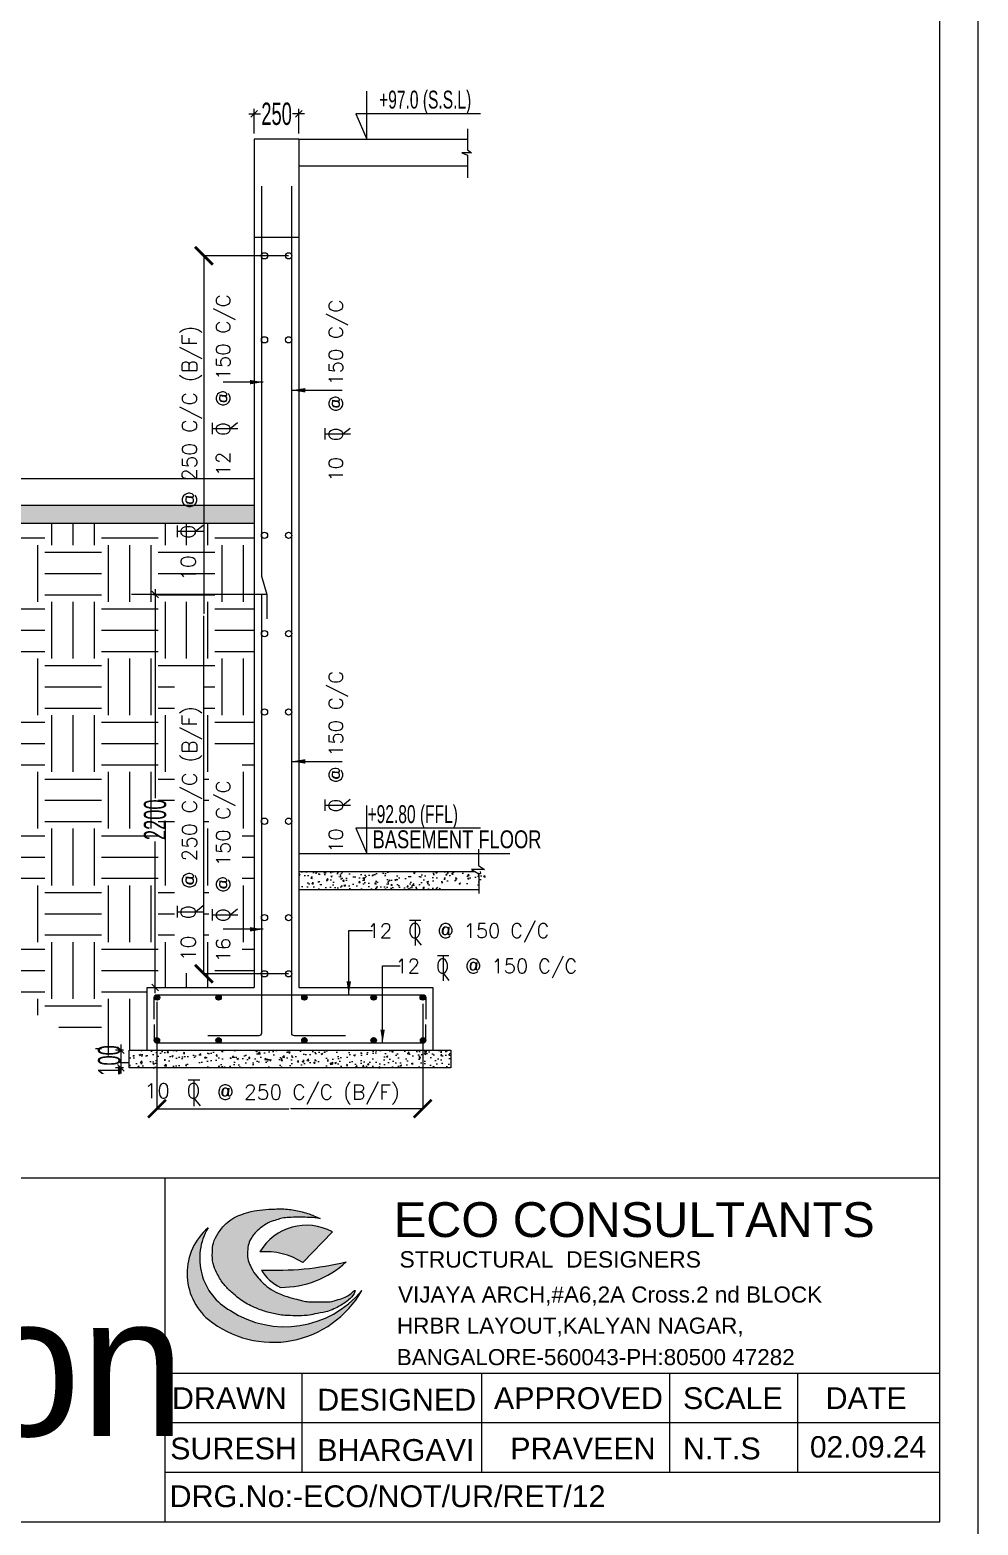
# Model space of a CAD drawing. Extents: x 1878645 to 3043969, y -1160829 to -603973.
# Drawn here: x 2226725 to 2232034, y -745761 to -737390 of the extents above; entities that cross this region are included whole.
import ezdxf
from ezdxf.enums import TextEntityAlignment as Align

# ---------------------------------------------------------------- set-up
doc = ezdxf.new("R2010")
doc.units = 0
doc.header["$LTSCALE"] = 100
doc.header["$PDMODE"] = 66
doc.linetypes.add('CONTINOUS', pattern=[0])
doc.linetypes.add('CONTINULUS', pattern=[0])
doc.layers.get('Defpoints').update_dxf_attribs({"lineweight": 0})
for name, color, linetype in [('A-ANNO-TEXT', 8, 'Continuous'), ('C-HAT', 8, 'Continuous'), ('C-HATCH', 14, 'Continuous'), ('C-REINF-DOT', 2, 'Continuous'), ('C-RETAINING WALL DETAILS', 4, 'Continuous'), ('C-T6-T7- PCC HATCH', 8, 'CONTINOUS'), ('CDIM', 3, 'Continuous'), ('Dim', 3, 'Continuous'), ('REINF', 5, 'Continuous'), ('S-DIM', 9, 'Continuous'), ('S-LEVEL MARK', 4, 'Continuous'), ('S-SEC', 4, 'Continuous'), ('S-SUNK-HAT', 14, 'Continuous')]:
    doc.layers.add(name, color=color, linetype=linetype)
doc.layers.add('STR-DIM', color=1, linetype='CONTINOUS', lineweight=5)
doc.styles.add('ARIAL', font='arial.ttf')
doc.styles.add('ROMANS', font='simplex.shx', dxfattribs={"width": 0.75})
doc.styles.add('SOBHA', font='swisscl.ttf')
doc.styles.add('sobha.sed', font='swisscl.ttf', dxfattribs={"width": 0.8})
doc.styles.get("Standard").update_dxf_attribs({"font": 'verdana.ttf'})
doc.dimstyles.new('mm ond feet with line', dxfattribs={"dimtxt": 200, "dimasz": 100, "dimexe": 0.18, "dimexo": 0.0625, "dimgap": 0.09, "dimtad": 0, "dimdec": 0, "dimzin": 0, "dimdsep": 46, "dimtxsty": 'Standard', "dimblk": 'ARCHTICK', "dimcen": 0, "dimclrd": 8, "dimclre": 8, "dimclrt": 7, "dimadec": 0, "dimazin": 0, "dimtfac": 1, "dimtdec": 0, "dimtofl": 0, "dimtmove": 0, "dimatfit": 3, "dimfxl": 1, "dimtolj": 1, "dimtzin": 0, "dimarcsym": 0})
doc.dimstyles.new('S-25 MM', dxfattribs={"dimscale": 25, "dimtxt": 2.5, "dimasz": 1.5, "dimexe": 1.15, "dimexo": 1.25, "dimgap": 0.1, "dimtad": 0, "dimdec": 0, "dimrnd": 0.0005, "dimzin": 0, "dimdsep": 46, "dimtxsty": 'sobha.sed', "dimblk": 'OBLIQUE', "dimcen": 0.09, "dimdle": 1.25, "dimclrd": 8, "dimclre": 8, "dimclrt": 6, "dimadec": 0, "dimazin": 0, "dimtfac": 1, "dimtdec": 0, "dimtofl": 0, "dimtmove": 1, "dimatfit": 3, "dimfxl": 1, "dimtolj": 1, "dimtzin": 0, "dimlwd": -1, "dimlwe": -1, "dimarcsym": 0})

# ---------------------------------------------------------------- blocks, each defined once
blk = doc.blocks.new('A$C03881B15')
h = blk.add_hatch(color=86)
edge = h.paths.add_edge_path()
edge.add_spline(control_points=[(80.13, 74.41), (78.85, 75), (76.69, 76), (73.1, 77.43), (68.18, 78.81), (61.26, 80.31), (50.9, 80.22), (41.22, 79.59), (33.08, 77.17), (27.87, 74.93), (22.82, 71.27), (18.86, 65.95), (15.44, 60.15), (15.18, 53.72), (15.1, 47.58), (18.03, 41.39), (21.16, 35.51), (26.32, 30.5), (31.99, 25.53), (38.13, 21.89), (44.74, 19.25), (51.16, 17.26), (58.33, 16.06), (65.45, 16.02), (71.55, 15.89), (77.51, 17.26), (84.07, 18.16), (90.9, 20.98), (96.88, 25.11), (99.82, 27.85), (101.76, 32.3), (97.95, 28.47), (95.29, 27.07), (90.7, 25.57), (85.71, 24), (79.61, 24.63), (74.11, 24.11), (69.12, 25.03), (64.34, 26.36), (59.38, 27.61), (54.15, 29.86), (48.99, 32.35), (44.79, 36.67), (40.7, 40.84), (38.23, 45.5), (36.25, 50.18), (36.39, 54.8), (36.72, 59.25), (38.65, 62.9), (40.96, 66.04), (44.55, 69.15), (48.83, 72.15), (53.58, 73.58), (57.36, 74.9), (61.86, 75.08), (66.86, 75.47), (72.1, 75.08), (76.47, 75.16), (79.05, 74.63), (80.13, 74.41)], knot_values=[0, 0, 0, 0, 4.246861, 7.151323, 11.574121, 19.568641, 28.284106, 42.532398, 48.483783, 53.661456, 59.51565, 66.913681, 73.498071, 79.210966, 85.953473, 91.616477, 99.444488, 105.843059, 113.009162, 122.067605, 127.0701, 134.32743, 142.216889, 148.745282, 155.694438, 160.400867, 167.046747, 175.449227, 182.569509, 187.795037, 189.591977, 192.748202, 196.718591, 201.178225, 206.385034, 212.489071, 219.22456, 222.909441, 227.611665, 234.117384, 238.200733, 244.721149, 251.073285, 256.13887, 262.138806, 266.82668, 271.11882, 275.84401, 280.031219, 283.282413, 287.51717, 294.218602, 298.74557, 302.327722, 306.174014, 312.165346, 317.363286, 321.907225, 325.229978, 325.229978, 325.229978, 325.229978], degree=3, periodic=0)
for points in [[(12.6, 68.89, 0.461258), (12.85, 13.7, 0.462447), (105.12, 31.11, -0.379805), (26.12, 19.06, -0.421297)], [(87.5, 66.42, 0.406571), (43.8, 54.37, -0.163156), (69.65, 47.96)], [(95.68, 48.32, -0.068364), (44.78, 43.49, 0.15409), (56.2, 33.05, 0.189191)]]:
    blk.add_hatch(color=8).paths.add_polyline_path(points)
at = {"color": 8}
blk.add_line((69.65, 47.96), (87.5, 66.42), dxfattribs=at)
for centre, radius, start, end in [((36.28, 41.4), 36.28, 130.73376, 229.78127), ((43.68, 50.57), 36.08, 149.48206, 240.8643), ((71.84, 37.97), 32.48, 61.17081, 149.67179), ((47.18, 12.61), 41.89, 57.55821, 94.62417), ((52.66, 231.17), 187.84, 267.5961, 283.23961), ((56.49, 90.98), 57.93, 269.72004, 312.57295), ((67.03, 56.37), 25.71, 210.05787, 245.09714), ((51.59, 61.61), 61.61, 231.04983, 330.32193), ((58.83, 69.58), 60.19, 237.0781, 320.26627)]:
    blk.add_arc(centre, radius, start, end, dxfattribs=at)
at = {"color": 86}
blk.add_spline([(80.13, 74.41), (76.26, 76.15), (73.56, 77.2), (69.31, 78.46), (61.47, 79.98), (52.75, 80.18), (38.58, 78.67), (32.88, 76.98), (28.15, 74.86), (23.43, 71.4), (18.8, 65.63), (15.85, 59.74), (15.22, 54.07), (15.64, 47.34), (17.75, 42.08), (21.75, 35.35), (26.17, 30.72), (31.64, 26.1), (39.43, 21.47), (44.06, 19.58), (51, 17.47), (58.79, 16.21), (65.32, 16), (72.26, 16.21), (76.89, 17.05), (83.42, 18.32), (91.21, 21.47), (97.1, 25.47), (100.47, 29.46), (101.1, 31.14), (98.57, 29.25), (95.2, 27.15), (90.99, 25.68), (85.94, 24.41), (79.84, 24.41), (73.1, 24.41), (69.47, 25.01), (64.91, 26.18), (58.67, 28), (54.89, 29.57), (49.17, 32.69), (44.48, 36.98), (41.1, 40.75), (38.11, 45.95), (36.55, 50.37), (36.42, 54.66), (37.07, 59.34), (38.89, 63.11), (40.84, 65.71), (43.96, 68.57), (49.61, 72.18), (53.87, 73.7), (57.31, 74.7), (61.14, 75.07), (67.13, 75.33), (72.32, 75.15), (76.86, 74.98), (80.13, 74.41)], degree=3, dxfattribs=at)
blk = doc.blocks.new('_OBLIQUE')
at = {"color": 0, "linetype": 'ByBlock'}
blk.add_line((-0.5, -0.5), (0.5, 0.5), dxfattribs=at)
blk = doc.blocks.new('*D836')
at = {"layer": 'Defpoints', "color": 0, "transparency": 16777216}
for p in [(2227281.3, -743101.9), (2227233.6, -743201.9), (2227281.3, -743201.9)]:
    blk.add_point(p, dxfattribs=at)
at = {"layer": 'Dim', "color": 8, "transparency": 16777216}
for p, q in [((2227250.1, -743101.9), (2227204.9, -743101.9)), ((2227233.6, -743070.6), (2227233.6, -743233.1)), ((2227250.1, -743201.9), (2227204.9, -743201.9))]:
    blk.add_line(p, q, dxfattribs=at)
at = {"layer": 'Dim', "color": 8, "transparency": 16777216, "xscale": 37.5, "yscale": 37.5, "zscale": 37.5}
for p, rotation in [((2227233.6, -743101.9), 90), ((2227233.6, -743201.9), 270)]:
    blk.add_blockref('_OBLIQUE', p, dxfattribs=dict(at, rotation=rotation))
at = {"layer": 'Dim', "color": 6, "transparency": 16777216, "insert": (2227169.9, -743159.8), "char_height": 125, "attachment_point": 5, "rotation": 90, "style": 'sobha.sed'}
blk.add_mtext('\\A1;100', dxfattribs=at)
blk = doc.blocks.new('*D837')
at = {"layer": 'Defpoints', "color": 0, "transparency": 16777216}
for p in [(2227981.3, -737860.8), (2227981.3, -738001.9), (2228231.3, -738001.9)]:
    blk.add_point(p, dxfattribs=at)
at = {"layer": 'Dim', "color": 8, "transparency": 16777216}
for p, q in [((2227981.3, -737970.6), (2227981.3, -737832)), ((2228231.3, -737970.6), (2228231.3, -737832)), ((2227950.1, -737860.8), (2228016.5, -737860.8)), ((2228262.6, -737860.8), (2228196.1, -737860.8))]:
    blk.add_line(p, q, dxfattribs=at)
at = {"layer": 'Dim', "color": 8, "transparency": 16777216, "xscale": 37.5, "yscale": 37.5, "zscale": 37.5, "rotation": 180}
blk.add_blockref('_OBLIQUE', (2227981.3, -737860.8), dxfattribs=at)
at = {"layer": 'Dim', "color": 8, "transparency": 16777216, "xscale": 37.5, "yscale": 37.5, "zscale": 37.5}
blk.add_blockref('_OBLIQUE', (2228231.3, -737860.8), dxfattribs=at)
at = {"layer": 'Dim', "color": 6, "transparency": 16777216, "insert": (2228106.3, -737860.8), "char_height": 125, "attachment_point": 5, "style": 'sobha.sed'}
blk.add_mtext('\\A1;250', dxfattribs=at)
blk = doc.blocks.new('_ARCHTICK')
at = {"color": 0, "linetype": 'ByBlock', "const_width": 0.15}
blk.add_lwpolyline([(-0.5, -0.5), (0.5, 0.5)], dxfattribs=at)
blk = doc.blocks.new('*D838')
at = {"layer": 'Defpoints', "color": 0, "ltscale": 0.001, "transparency": 16777216}
for p in [(2227436.3, -742832.1), (2228924.6, -742843.6), (2228924.6, -743429.8)]:
    blk.add_point(p, dxfattribs=at)
at = {"layer": 'Dim', "color": 8, "lineweight": -2, "ltscale": 0.001, "transparency": 16777216}
for p, q in [((2227436.3, -742832.2), (2227436.3, -743429.9)), ((2228924.6, -742843.7), (2228924.6, -743429.9)), ((2227436.3, -743429.8), (2228174.3, -743429.8)), ((2228924.6, -743429.8), (2228186.7, -743429.8))]:
    blk.add_line(p, q, dxfattribs=at)
at = {"layer": 'Dim', "color": 8, "lineweight": -2, "ltscale": 0.001, "transparency": 16777216, "xscale": 100, "yscale": 100, "zscale": 100, "rotation": 180}
blk.add_blockref('_ARCHTICK', (2227436.3, -743429.8), dxfattribs=at)
at = {"layer": 'Dim', "color": 8, "lineweight": -2, "ltscale": 0.001, "transparency": 16777216, "xscale": 100, "yscale": 100, "zscale": 100}
blk.add_blockref('_ARCHTICK', (2228924.6, -743429.8), dxfattribs=at)
at = {"layer": 'Dim', "color": 7, "ltscale": 0.001, "transparency": 16777216, "insert": (2228180.5, -743429.8), "char_height": 5, "attachment_point": 5}
blk.add_mtext('\\A1;744', dxfattribs=at)
blk = doc.blocks.new('TOR')
at = {"color": 2}
for p, q in [((-1.08, 3.13), (0.9, 3.13)), ((-0.09, 3.13), (-0.09, -1.3)), ((-0.09, 0.04), (0.95, -1.24))]:
    blk.add_line(p, q, dxfattribs=at)
at = {"color": 2, "style": 'ROMANS'}
blk.add_text('O', height=2.5, dxfattribs=at).set_placement((-1.35, 0.04))
blk.add_attdef('TOR', text='', height=2.5, dxfattribs=at).set_placement((-4.14, 0.04), align=Align.RIGHT)
blk.add_attdef('DIST', (3.77, 0.04), '', height=2.5, dxfattribs=at)
blk = doc.blocks.new('*D839')
at = {"layer": 'Defpoints', "color": 0, "transparency": 16777216}
for p in [(2227381.3, -740551.9), (2227426.4, -740551.9), (2227381.3, -742751.9)]:
    blk.add_point(p, dxfattribs=at)
at = {"layer": 'Dim', "color": 8, "transparency": 16777216}
for p, q in [((2227426.4, -740520.6), (2227426.4, -741691.3)), ((2227412.6, -740551.9), (2227455.2, -740551.9)), ((2227426.4, -742783.1), (2227426.4, -741933.6)), ((2227412.6, -742751.9), (2227455.2, -742751.9))]:
    blk.add_line(p, q, dxfattribs=at)
at = {"layer": 'Dim', "color": 8, "transparency": 16777216, "xscale": 37.5, "yscale": 37.5, "zscale": 37.5}
for p, rotation in [((2227426.4, -740551.9), 90), ((2227426.4, -742751.9), 270)]:
    blk.add_blockref('_OBLIQUE', p, dxfattribs=dict(at, rotation=rotation))
at = {"layer": 'Dim', "color": 6, "transparency": 16777216, "insert": (2227426.4, -741812.5), "char_height": 125, "attachment_point": 5, "rotation": 90, "style": 'sobha.sed'}
blk.add_mtext('\\A1;2200', dxfattribs=at)
blk = doc.blocks.new('*D840')
at = {"layer": 'Defpoints', "color": 0, "ltscale": 0.001, "transparency": 16777216}
for p in [(2227699.6, -738655.3), (2228173.8, -738655.3), (2228173.8, -742674.7)]:
    blk.add_point(p, dxfattribs=at)
at = {"layer": 'Dim', "color": 8, "lineweight": -2, "ltscale": 0.001, "transparency": 16777216}
for p, q in [((2228173.8, -738655.3), (2227699.4, -738655.3)), ((2227699.6, -738655.3), (2227699.6, -740656.7)), ((2227699.6, -742674.7), (2227699.6, -740673.4)), ((2228173.8, -742674.7), (2227699.4, -742674.7))]:
    blk.add_line(p, q, dxfattribs=at)
at = {"layer": 'Dim', "color": 8, "lineweight": -2, "ltscale": 0.001, "transparency": 16777216, "xscale": 100, "yscale": 100, "zscale": 100}
for p, rotation in [((2227699.6, -738655.3), 90), ((2227699.6, -742674.7), 270)]:
    blk.add_blockref('_ARCHTICK', p, dxfattribs=dict(at, rotation=rotation))
at = {"layer": 'Dim', "color": 7, "ltscale": 0.001, "transparency": 16777216, "insert": (2227699.6, -740665), "char_height": 5, "attachment_point": 5, "rotation": 90}
blk.add_mtext('\\A1;2010', dxfattribs=at)

msp = doc.modelspace()

# ---------------------------------------------------------------- hatches: boundary and pattern name
at = {"layer": 'C-HAT'}
h = msp.add_hatch(dxfattribs=at)
h.set_pattern_fill('AR-CONC', color=256, scale=0.5, angle=0.842058985)
h.set_pattern_definition([(50.84206, (1939714.84, -668872.04), (91.199619, -6.629973), [9.525, -104.775]), (355.84206, (1939714.84, -668872.04), (-19.02371, 95.259134), [7.62, -83.820292]), (101.293504, (1939722.44, -668872.59), (72.17591, 88.629157), [8.095004, -89.045122]), (47.02626, (1939714.47, -668846.64), (135.833814, -19.02698), [14.2875, -157.1625]), (97.477617, (1939725.79, -668848.23), (116.87114, 125.44417), [12.14251, -133.567804]), (352.02621, (1939714.47, -668846.64), (116.87114, 125.44417), [11.429984, -125.729866]), (21.84206, (1939727.26, -668852.806), (76.550462, -50.013001), [9.525, -104.775]), (326.84206, (1939727.26, -668852.81), (29.544248, 92.538164), [7.62, -83.82]), (72.293504, (1939733.64, -668856.97), (106.09471, 42.525163), [8.095004, -89.04497]), (38.342059, (1939714.84, -668872.04), (0.922817, 42.295649), [0, -82.804, 0, -85.09, 0, -84.1375]), (8.342059, (1939714.84, -668872.04), (32.670088, 50.5758746), [0, -48.514, 0, -80.899, 0, -32.0675]), (328.342059, (1939686.52, -668872.457), (67.8300714, -1.8677313), [0, -31.75, 0, -99.06, 0, -131.445]), (318.34206, (1939673.82, -668872.643), (73.869756, 13.800339), [0, -41.275, 0, -65.786, 0, -93.345])])
h.paths.add_polyline_path([(2227281.31749, -743101.85561), (2227281.31749, -743201.85561), (2229081.31749, -743201.85561), (2229081.31749, -743101.85561)])
at = {"layer": 'C-HATCH', "linetype": 'ByBlock'}
h = msp.add_hatch(dxfattribs=at)
h.set_pattern_fill('AR-CONC', color=8, scale=12.5)
h.set_pattern_definition([(50, (-14300807.36, 19755707.81), (89.65752283, -7.84401687), [9.375, -103.125]), (355, (-14300807.36, 19755707.81), (-17.3439167, 94.0240167), [7.5, -82.5]), (100.45144446, (-14300799.89, 19755707.15), (72.31360584, 86.17999887), [7.967524, -87.642764]), (46.1842, (-14300807.36, 19755732.81), (133.40516633, -20.6899101), [14.0625, -154.6875]), (96.6356355, (-14300796.25, 19755731.08), (116.8327432, 121.7648251), [11.95129275, -131.46422]), (351.184164, (-14300807.36, 19755732.8), (116.8327431, 121.764825), [11.25, -123.7500001]), (21, (-14300794.86, 19755726.56), (74.61338151, -50.32736133), [9.375, -103.125]), (326, (-14300794.86, 19755726.56), (30.4144165, 90.64375563), [7.5, -82.5]), (71.45144474, (-14300788.645, 19755722.36), (105.0277971, 40.3163941), [7.96752375, -87.642764]), (37.5, (-14300807.363, 19755707.807), (1.519981915, 41.61173173), [0, -81.5, 0, -83.75, 0, -82.8125]), (7.5, (-14300807.363, 19755707.807), (32.88369218, 49.301463985), [0, -47.75, 0, -79.625, 0, -31.5625]), (327.5, (-14300835.238, 19755707.807), (66.72780452, -2.819358967), [0, -31.25, 0, -97.5, 0, -129.375]), (317.5, (-14300847.74, 19755707.807), (72.89827117, 12.51312279), [0, -40.625, 0, -64.75, 0, -91.875])])
h.paths.add_polyline_path([(2229288.04644, -742176.85561), (2229031.31749, -742176.85561), (2229031.31749, -742201.85561), (2228231.31749, -742201.85561), (2228231.31749, -742101.85561), (2229265.33179, -742101.85561), (2229288.04644, -742115.1576)])
at = {"layer": 'C-REINF-DOT'}
h = msp.add_hatch(color=9, dxfattribs=at)
h.dxf.hatch_style = 1
edge = h.paths.add_edge_path()
edge.add_ellipse((2227436.77324, -742807.36792), major_axis=(15, 0), ratio=1, start_angle=0, end_angle=360)
h = msp.add_hatch(color=9, dxfattribs=at)
h.dxf.hatch_style = 1
edge = h.paths.add_edge_path()
edge.add_ellipse((2227781.33147, -742807.36792), major_axis=(15, 0), ratio=1, start_angle=0, end_angle=360)
h = msp.add_hatch(color=9, dxfattribs=at)
h.dxf.hatch_style = 1
edge = h.paths.add_edge_path()
edge.add_ellipse((2228261.82728, -742807.36792), major_axis=(15, 0), ratio=1, start_angle=0, end_angle=360)
h = msp.add_hatch(color=9, dxfattribs=at)
h.dxf.hatch_style = 1
edge = h.paths.add_edge_path()
edge.add_ellipse((2228649.76856, -742807.36792), major_axis=(15, 0), ratio=1, start_angle=0, end_angle=360)
h = msp.add_hatch(color=9, dxfattribs=at)
h.dxf.hatch_style = 1
edge = h.paths.add_edge_path()
edge.add_ellipse((2228924.62975, -742807.36792), major_axis=(15, 0), ratio=1, start_angle=0, end_angle=360)
h = msp.add_hatch(color=9, dxfattribs=at)
h.dxf.hatch_style = 1
edge = h.paths.add_edge_path()
edge.add_ellipse((2227436.31749, -743046.85561), major_axis=(15, 0), ratio=1, start_angle=0, end_angle=360)
h = msp.add_hatch(color=9, dxfattribs=at)
h.dxf.hatch_style = 1
edge = h.paths.add_edge_path()
edge.add_ellipse((2227781.33147, -743046.85305), major_axis=(15, 0), ratio=1, start_angle=0, end_angle=360)
h = msp.add_hatch(color=9, dxfattribs=at)
h.dxf.hatch_style = 1
edge = h.paths.add_edge_path()
edge.add_ellipse((2228261.82728, -743046.85305), major_axis=(15, 0), ratio=1, start_angle=0, end_angle=360)
h = msp.add_hatch(color=9, dxfattribs=at)
h.dxf.hatch_style = 1
edge = h.paths.add_edge_path()
edge.add_ellipse((2228649.76856, -743046.85305), major_axis=(15, 0), ratio=1, start_angle=0, end_angle=360)
h = msp.add_hatch(color=9, dxfattribs=at)
h.dxf.hatch_style = 1
edge = h.paths.add_edge_path()
edge.add_ellipse((2228926.2716, -743046.85561), major_axis=(15, 0), ratio=1, start_angle=0, end_angle=360)
at = {"layer": 'S-SUNK-HAT'}
h = msp.add_hatch(dxfattribs=at)
h.set_pattern_fill('AR-CONC', color=8, scale=10)
h.set_pattern_definition([(50, (2162337.95, -876754.28), (71.726018, -6.275213), [7.5, -82.5]), (355, (2162337.95, -876754.28), (-13.875133, 75.219213), [6, -66]), (100.451444, (2162343.93, -876754.806), (57.850885, 68.944), [6.37402, -70.11421]), (46.1842, (2162337.95, -876734.28), (106.724133, -16.55193), [11.25, -123.75]), (96.635635, (2162346.84, -876735.66), (93.466195, 97.41186), [9.561034, -105.171376]), (351.18416, (2162337.95, -876734.28), (93.466195, 97.41186), [9, -99]), (21, (2162347.95, -876739.28), (59.690705, -40.26189), [7.5, -82.5]), (326, (2162347.95, -876739.28), (24.331533, 72.515005), [6, -66]), (71.451445, (2162352.925, -876742.64), (84.022238, 32.253115), [6.37402, -70.11421]), (37.5, (2162337.95, -876754.283), (1.2159855, 33.2893854), [0, -65.2, 0, -67, 0, -66.25]), (7.5, (2162337.95, -876754.283), (26.306954, 39.441171), [0, -38.2, 0, -63.7, 0, -25.25]), (327.5, (2162315.65, -876754.283), (53.3822436, -2.255487), [0, -25, 0, -78, 0, -103.5]), (317.5, (2162305.65, -876754.283), (58.318617, 10.010498), [0, -32.5, 0, -51.8, 0, -73.5])])
h.paths.add_polyline_path([(2227981.31749, -740151.85561), (2222181.31749, -740151.85561), (2222181.31749, -740051.85561), (2227981.31749, -740051.85561)])
h = msp.add_hatch(dxfattribs=at)
h.set_pattern_fill('EARTH', color=256, scale=50)
h.set_pattern_definition([(0, (35741.13, 124634.82), (317.5, 317.5), [317.5, -317.5]), (0, (35741.13, 124753.9), (317.5, 317.5), [317.5, -317.5]), (0, (35741.13, 124872.95), (317.5, 317.5), [317.5, -317.5]), (90, (35780.82, 124912.64), (-317.5, 317.5), [317.5, -317.5]), (90, (35899.88, 124912.64), (-317.5, 317.5), [317.5, -317.5]), (90, (36018.95, 124912.64), (-317.5, 317.5), [317.5, -317.5])])
h.paths.add_polyline_path([(2222181.31749, -740151.85561), (2227981.31749, -740151.85561), (2227981.31749, -742751.85561), (2227381.31749, -742751.85561), (2227381.31749, -743101.85561), (2227281.31749, -743101.85561), (2227281.31749, -743201.85561), (2223581.31749, -741059.75035), (2223581.31749, -741001.85561), (2223481.31749, -741001.85561), (2223481.31749, -740651.85561), (2222181.31749, -740651.85561)])
h.paths.add_polyline_path([(2227553.46034, -742534.99876), (2227553.46034, -742684.99876), (2227809.17463, -742684.99876), (2227809.17463, -742534.99876)], flags=24)
h.paths.add_polyline_path([(2223570.32666, -740954.71276), (2223720.32666, -740954.71276), (2223720.32666, -740698.99847), (2223570.32666, -740698.99847)], flags=24)
h.paths.add_polyline_path([(2224659.73553, -741032.93787), (2224659.73553, -741220.43787), (2226900.80696, -741220.43787), (2226900.80696, -741032.93787)], flags=24)
h.paths.add_polyline_path([(2223898.73348, -740208.68334), (2223898.73348, -740302.43334), (2224551.41205, -740302.43334), (2224551.41205, -740208.68334)], flags=24)
h.paths.add_polyline_path([(2223561.73304, -740412.78799), (2222413.81565, -740412.78799), (2222413.81565, -740239.68934), (2223561.73304, -740239.68934)])
h.paths.add_polyline_path([(2222748.51101, -740619.82309), (2222748.51101, -740427.93412), (2223897.90885, -740427.93412), (2223897.90885, -740619.82309)])
h.paths.add_polyline_path([(2227699.58487, -742671.52043), (2227699.58487, -740968.38911), (2227535.58379, -740968.38911), (2227535.58379, -742671.52043)])
h.paths.add_polyline_path([(2227913.41328, -741477.14553), (2227913.41328, -742611.36592), (2227726.28168, -742611.36592), (2227726.28168, -741477.14553)])

# ---------------------------------------------------------------- linework, layer by layer
at = {"color": 35}
msp.add_line((2232033.97973, -745948.1827), (2232033.97973, -729032.3388), dxfattribs=at)
for p, q in [((2231820.58238, -745742.99294), (2231820.58238, -729245.73615)), ((2231820.58238, -743819.29316), (2209167.63276, -743819.29316)), ((2227482.40053, -745742.99294), (2227482.40053, -743823.40884)), ((2231820.58238, -744911.9744), (2227482.40053, -744911.9744)), ((2228246.89394, -744911.9744), (2228246.89394, -745465.98676)), ((2229254.13798, -744911.9744), (2229254.13798, -745465.98676)), ((2229254.13798, -744911.9744), (2229254.13798, -745465.98676)), ((2230305.96729, -744911.9744), (2230305.96729, -745465.98676)), ((2231023.18359, -744911.9744), (2231023.18359, -745465.98676)), ((2231820.58238, -745188.98058), (2227482.40053, -745188.98058)), ((2231820.58238, -745465.98676), (2227482.40053, -745465.98676)), ((2208962.443, -745742.99294), (2231820.58238, -745742.99294))]:
    msp.add_line(p, q)
at = {"layer": 'C-REINF-DOT', "color": 7}
for centre, radius in [((2228038.74729, -738655.34832), 17.5), ((2228173.81749, -738655.34832), 17.5), ((2228038.74729, -739125.40713), 17.5), ((2228173.81749, -739125.40713), 17.5), ((2228038.74729, -740220.62249), 17.5), ((2228173.81749, -740220.62249), 17.5), ((2228038.74729, -740769.93536), 17.5), ((2228173.81749, -740769.93536), 17.5), ((2228038.74729, -741209.15399), 17.5), ((2228173.81749, -741209.15399), 17.5), ((2228038.74729, -741820.41998), 17.5), ((2228173.81749, -741820.41998), 17.5), ((2228038.74729, -742359.93161), 17.5), ((2228173.81749, -742359.93161), 17.5), ((2228038.74729, -742674.69054), 17.5), ((2228173.81749, -742674.69054), 17.5), ((2227436.77324, -742807.36792), 15), ((2227781.33147, -742807.36792), 15), ((2228261.82728, -742807.36792), 15), ((2228649.76856, -742807.36792), 15), ((2228924.62975, -742807.36792), 15), ((2227436.31749, -743046.85561), 15), ((2227781.33147, -743046.85305), 15), ((2228261.82728, -743046.85305), 15), ((2228649.76856, -743046.85305), 15), ((2228926.2716, -743046.85561), 15)]:
    msp.add_circle(centre, radius, dxfattribs=at)
at = {"layer": 'C-RETAINING WALL DETAILS', "color": 2}
for p, q in [((2227981.31749, -738001.85561), (2227981.31749, -742751.85561)), ((2228231.31749, -738001.85561), (2227981.31749, -738001.85561)), ((2228231.31749, -738001.85561), (2228231.31749, -742751.85561)), ((2228231.31749, -738001.85561), (2229175.77246, -738001.85561)), ((2228231.31749, -738001.85561), (2229175.77246, -738001.85561)), ((2228231.31749, -738151.85561), (2229175.77246, -738151.85561)), ((2228231.31749, -738551.85561), (2227981.31749, -738551.85561)), ((2228231.31749, -742001.85561), (2229236.11237, -742001.85561)), ((2228231.31749, -742101.85561), (2229215.33179, -742101.85561)), ((2228231.31749, -742201.85561), (2229238.04644, -742201.85561)), ((2228231.31749, -742751.85561), (2228981.31749, -742751.85561))]:
    msp.add_line(p, q, dxfattribs=at)
for points in [[(2229236.11237, -741976.28193), (2229236.11237, -742069.28546), (2229270.81138, -742091.28435), (2229198.43192, -742091.28435), (2229238.04644, -742115.1576), (2229238.04644, -742225.69335)], [(2227381.31749, -743101.85561), (2227381.31749, -742751.85561), (2227981.31749, -742751.85561)], [(2228231.31749, -742751.85561), (2228981.31749, -742751.85561), (2228981.31749, -743101.85561)]]:
    msp.add_lwpolyline(points, dxfattribs=at)
msp.add_lwpolyline([(2227281.31749, -743101.85561), (2229081.31749, -743101.85561), (2229081.31749, -743201.85561), (2227281.31749, -743201.85561)], close=True, dxfattribs=at)
at = {"layer": 'C-T6-T7- PCC HATCH', "color": 8, "linetype": 'CONTINULUS'}
msp.add_line((2228381.31749, -742001.85561), (2229412.97313, -742001.85561), dxfattribs=at)
at = {"layer": 'Dim', "color": 6}
msp.add_line((2228050.49045, -740551.85561), (2227293.31685, -740551.85561), dxfattribs=at)
at = {"layer": 'REINF'}
for p, q in [((2228021.31749, -740448.20101), (2228052.61374, -740551.85561)), ((2228052.61374, -740551.85561), (2228052.61374, -740687.8101))]:
    msp.add_line(p, q, dxfattribs=at)
msp.add_lwpolyline([(2228021.31749, -738264.71293), (2228021.31749, -740448.20101)], dxfattribs=at)
for points in [[(2228491.31749, -743021.85561), (2228206.31749, -743021.85561, -0.4142135624), (2228191.31749, -743006.85561), (2228191.31749, -738264.71293)], [(2228021.31749, -740551.85561), (2228021.31749, -743006.85561, -0.4142135624), (2228006.31749, -743021.85561), (2227721.31749, -743021.85561)], [(2227421.31749, -742928.7803), (2227421.31749, -742806.85561, -0.4142135624), (2227436.31749, -742791.85561), (2228926.31749, -742791.85561, -0.4142135624), (2228941.31749, -742806.85561), (2228941.31749, -742928.7803)], [(2227421.31749, -742959.01016), (2227421.31749, -743046.85561, 0.4142135624), (2227436.31749, -743061.85561), (2228926.31749, -743061.85561, 0.4142135624), (2228941.31749, -743046.85561), (2228941.31749, -742959.01016)]]:
    msp.add_lwpolyline(points, format="xyb", dxfattribs=at)
at = {"layer": 'S-DIM', "linetype": 'Continuous'}
msp.add_lwpolyline([(2229175.77246, -737943.86315), (2229175.77246, -738062.51258), (2229197.31412, -738078.91364), (2229142.94707, -738078.91364), (2229175.77246, -738092.23954), (2229175.77246, -738217.97889)], dxfattribs=at)
at = {"layer": 'S-LEVEL MARK', "color": 1, "linetype": 'CONTINULUS'}
for points in [[(2229248.59831, -737859.73008), (2228550.0825, -737859.73008), (2228611.17547, -738001.85561), (2228611.17547, -737733.21055)], [(2229248.59831, -741859.73008), (2228550.0825, -741859.73008), (2228611.17547, -742001.85561), (2228611.17547, -741733.21055)]]:
    msp.add_lwpolyline(points, dxfattribs=at)
at = {"layer": 'S-SEC', "ltscale": 400}
for p, q in [((2222181.31749, -739901.85561), (2227981.31749, -739901.85561)), ((2222181.31749, -740051.85561), (2227981.31749, -740051.85561))]:
    msp.add_line(p, q, dxfattribs=at)
at = {"layer": 'S-SEC', "color": 2, "ltscale": 400}
msp.add_line((2222181.31749, -740151.85561), (2227981.31749, -740151.85561), dxfattribs=at)

# ---------------------------------------------------------------- block references
at = {"color": 1, "xscale": 9.30528015214175, "yscale": 9.30528015214175, "zscale": 9.30528015214175}
msp.add_blockref('A$C03881B15', (2227605.07057, -744737.65682), dxfattribs=at)
at = {"layer": 'CDIM', "color": 7}
ref = msp.add_blockref('TOR', (2227848.42066, -739619.59605), dxfattribs=dict(at, xscale=32, yscale=32, zscale=32, rotation=89.99999999998404))
ref.add_attrib('TOR', '12', dxfattribs={"layer": '0', "color": 7, "height": 80, "rotation": 90, "style": 'ROMANS'}).set_placement((2227847.26117, -739752.22721), align=Align.RIGHT)
ref.add_attrib('DIST', '@ 150 C/C ', (2227847.26117, -739498.93589), dxfattribs={"layer": '0', "color": 7, "height": 80, "rotation": 90, "style": 'ROMANS'})
ref = msp.add_blockref('TOR', (2228479.25359, -739649.58058), dxfattribs=dict(at, xscale=32, yscale=32, zscale=32, rotation=89.99999999998404))
ref.add_attrib('TOR', '10', dxfattribs={"layer": '0', "color": 7, "height": 80, "rotation": 90, "style": 'ROMANS'}).set_placement((2228478.09409, -739782.21174), align=Align.RIGHT)
ref.add_attrib('DIST', '@ 150 C/C ', (2228478.09409, -739528.92043), dxfattribs={"layer": '0', "color": 7, "height": 80, "rotation": 90, "style": 'ROMANS'})
at = {"layer": 'CDIM'}
ref = msp.add_blockref('TOR', (2227654.49768, -740194.30195), dxfattribs=dict(at, xscale=33.17760000000335, yscale=33.17760000000335, zscale=33.17760000000335, rotation=90))
ref.add_attrib('TOR', '10', dxfattribs={"layer": '0', "color": 7, "height": 82.944, "rotation": 90, "style": 'ROMANS'}).set_placement((2227653.29551, -740331.81393), align=Align.RIGHT)
ref.add_attrib('DIST', '@ 250 C/C (B/F) ', (2227660.66442, -740069.20149), dxfattribs={"layer": '0', "color": 7, "height": 82.944, "rotation": 90, "style": 'ROMANS'})
at = {"layer": 'CDIM', "color": 7}
ref = msp.add_blockref('TOR', (2228479.25359, -741727.37048), dxfattribs=dict(at, xscale=32, yscale=32, zscale=32, rotation=89.99999999998404))
ref.add_attrib('TOR', '10', dxfattribs={"layer": '0', "color": 7, "height": 80, "rotation": 90, "style": 'ROMANS'}).set_placement((2228478.09409, -741860.00164), align=Align.RIGHT)
ref.add_attrib('DIST', '@ 150 C/C ', (2228478.09409, -741606.71033), dxfattribs={"layer": '0', "color": 7, "height": 80, "rotation": 90, "style": 'ROMANS'})
at = {"layer": 'CDIM'}
ref = msp.add_blockref('TOR', (2227654.49768, -742324.07363), dxfattribs=dict(at, xscale=33.17760000000335, yscale=33.17760000000335, zscale=33.17760000000335, rotation=90))
ref.add_attrib('TOR', '10', dxfattribs={"layer": '0', "color": 7, "height": 82.944, "rotation": 90, "style": 'ROMANS'}).set_placement((2227653.29551, -742461.58562), align=Align.RIGHT)
ref.add_attrib('DIST', '@ 250 C/C (B/F) ', (2227660.66442, -742198.97318), dxfattribs={"layer": '0', "color": 7, "height": 82.944, "rotation": 90, "style": 'ROMANS'})
at = {"layer": 'CDIM', "color": 7}
ref = msp.add_blockref('TOR', (2227848.42066, -742340.81618), dxfattribs=dict(at, xscale=32, yscale=32, zscale=32, rotation=89.99999999998404))
ref.add_attrib('TOR', '16', dxfattribs={"layer": '0', "color": 7, "height": 80, "rotation": 90, "style": 'ROMANS'}).set_placement((2227847.26117, -742473.44734), align=Align.RIGHT)
ref.add_attrib('DIST', '@ 150 C/C ', (2227847.26117, -742220.15602), dxfattribs={"layer": '0', "color": 7, "height": 80, "rotation": 90, "style": 'ROMANS'})
ref = msp.add_blockref('TOR', (2228885.51765, -742474.84857), dxfattribs=dict(at, xscale=32, yscale=32, zscale=32, rotation=359.999999999984))
ref.add_attrib('TOR', '12', dxfattribs={"layer": '0', "color": 7, "height": 80, "rotation": 360, "style": 'ROMANS'}).set_placement((2228752.88649, -742473.68908), align=Align.RIGHT)
ref.add_attrib('DIST', '@ 150 C/C ', (2229006.17781, -742473.68908), dxfattribs={"layer": '0', "color": 7, "height": 80, "rotation": 360, "style": 'ROMANS'})
ref = msp.add_blockref('TOR', (2229041.14033, -742672.85002), dxfattribs=dict(at, xscale=32, yscale=32, zscale=32, rotation=359.999999999984))
ref.add_attrib('TOR', '12', dxfattribs={"layer": '0', "color": 7, "height": 80, "rotation": 360, "style": 'ROMANS'}).set_placement((2228908.50917, -742671.69052), align=Align.RIGHT)
ref.add_attrib('DIST', '@ 150 C/C ', (2229161.80049, -742671.69052), dxfattribs={"layer": '0', "color": 7, "height": 80, "rotation": 360, "style": 'ROMANS'})
at = {"layer": 'CDIM'}
ref = msp.add_blockref('TOR', (2227646.42621, -743372.27322), dxfattribs=dict(at, xscale=33.17760000000335, yscale=33.17760000000335, zscale=33.17760000000335))
ref.add_attrib('TOR', '10', dxfattribs={"layer": '0', "color": 7, "height": 82.944, "style": 'ROMANS'}).set_placement((2227508.91422, -743371.07106), align=Align.RIGHT)
ref.add_attrib('DIST', '@ 250 C/C (B/F) ', (2227771.52666, -743378.43996), dxfattribs={"layer": '0', "color": 7, "height": 82.944, "style": 'ROMANS'})

# ---------------------------------------------------------------- texts
at = {"color": 86, "style": 'ARIAL'}
msp.add_text('ECO CONSULTANTS', height=194.91035, dxfattribs=at).set_placement((2228762.71327, -744148.30603))
at = {"style": 'ARIAL'}
for s, height, p in [('STRUCTURAL  DESIGNERS ', 91.7703232, (2228794.28835, -744319.37653)), ('VIJAYA ARCH,#A6,2A Cross.2 nd BLOCK', 89.9349167, (2228786.571, -744515.08556)), ('HRBR LAYOUT,KALYAN NAGAR,', 89.9349167, (2228780.22964, -744689.26054)), ('BANGALORE-560043-PH:80500 47282', 89.9349167, (2228779.33772, -744865.455)), ('DRAWN', 121.882718, (2227520.71667, -745111.33791)), ('DESIGNED', 121.882718, (2228334.22281, -745119.82023)), ('APPROVED', 121.882718, (2229323.08212, -745111.33791)), ('SCALE', 121.882718, (2230381.68356, -745111.25792)), ('DATE', 121.882718, (2231180.00484, -745111.25792)), ('SURESH', 121.882718, (2227510.59112, -745392.92744)), ('BHARGAVI', 121.882718, (2228334.22281, -745401.40976)), ('PRAVEEN', 121.882718, (2229414.63921, -745392.92744)), ('N.T.S', 121.882718, (2230381.68356, -745392.84745)), ('02.09.24', 119.606253, (2231092.45699, -745382.6916)), ('DRG.No:-ECO/NOT/UR/RET/12', 121.882718, (2227507.45819, -745660.45166))]:
    msp.add_text(s, height=height, dxfattribs=at).set_placement(p)
at = {"layer": 'A-ANNO-TEXT', "insert": (2224730.54397, -744476.01641), "char_height": 785.7662978, "width": 29122.4178655, "attachment_point": 1}
msp.add_mtext('\\pxql;{\\fNiagara Solid|b0|i0|c0|p82;\\C251;n\\C252;otio\\C251;n}', dxfattribs=at)
at = {"layer": 'Dim', "color": 6, "style": 'sobha.sed'}
msp.add_text('BASEMENT FLOOR', height=100, dxfattribs=at).set_placement((2228643.72475, -741971.6505))
at = {"layer": 'STR-DIM', "color": 30, "style": 'SOBHA', "width": 0.85}
for s, p in [('+97.0 (S.S.L)', (2228680.36441, -737830.70378)), ('+92.80 (FFL)', (2228615.6025, -741830.70378))]:
    msp.add_text(s, height=100, dxfattribs=at).set_placement(p)

# ---------------------------------------------------------------- dimensions: what is measured, and where the dimension line sits
at = {"layer": 'Dim'}
dim = msp.add_linear_dim(base=(2227981.31749, -737860.79417), p1=(2228231.31749, -738001.85561), p2=(2227981.31749, -738001.85561), dimstyle='S-25 MM', override={"dimtxt": 5}, dxfattribs=at)
dim.commit()
dim.dimension.update_dxf_attribs({"geometry": '*D837', "text_midpoint": (2228106.31749, -737860.79417)})
at = {"layer": 'Dim', "ltscale": 0.001}
dim = msp.add_linear_dim(base=(2227699.58487, -738655.34832), p1=(2228173.81749, -742674.69054), p2=(2228173.81749, -738655.34832), angle=90, dimstyle='mm ond feet with line', override={"dimtxt": 5, "dimlfac": 0.5, "dimblk": 'ARCHTICK'}, dxfattribs=at)
dim.commit()
dim.dimension.update_dxf_attribs({"geometry": '*D840', "text_midpoint": (2227699.58487, -740665.01943)})
at = {"layer": 'Dim'}
for base, p1, p2, picture, middle in [((2227426.44828, -740551.85561), (2227381.31749, -742751.85561), (2227381.31749, -740551.85561), '*D839', (2227426.44828, -741812.48539)), ((2227233.63712, -743201.85561), (2227281.31749, -743101.85561), (2227281.31749, -743201.85561), '*D836', (2227169.88712, -743159.82115))]:
    dim = msp.add_linear_dim(base=base, p1=p1, p2=p2, angle=90, dimstyle='S-25 MM', override={"dimtxt": 5}, dxfattribs=at)
    dim.commit()
    dim.dimension.update_dxf_attribs({"geometry": picture, "text_midpoint": middle, "dimtype": 160})
at = {"layer": 'Dim', "ltscale": 0.001}
dim = msp.add_linear_dim(base=(2228924.62975, -743429.76173), p1=(2227436.31749, -742832.10557), p2=(2228924.62975, -742843.62458), dimstyle='mm ond feet with line', override={"dimtxt": 5, "dimlfac": 0.5, "dimblk": 'ARCHTICK'}, dxfattribs=at)
dim.commit()
dim.dimension.update_dxf_attribs({"geometry": '*D838', "text_midpoint": (2228180.47362, -743429.76173)})

# ---------------------------------------------------------------- leaders
at = {"layer": 'Dim'}
for points in [[(2228031.64659, -739362.40583), (2227807.80633, -739362.40583)], [(2228191.31749, -739407.88868), (2228473.38759, -739407.88868)], [(2228191.31749, -741485.67858), (2228473.38759, -741485.67858)], [(2228031.64659, -742425.62252), (2227807.80633, -742425.62252)], [(2228510.45284, -742791.85561), (2228510.45284, -742432.64977), (2228642.50669, -742432.64977)], [(2228699.82938, -743061.85561), (2228699.82938, -742630.65121), (2228798.12937, -742630.65121)]]:
    msp.add_leader(points, dimstyle='S-25 MM', override={"dimasz": 3}, dxfattribs=at)

doc.saveas('drawing.dxf')
